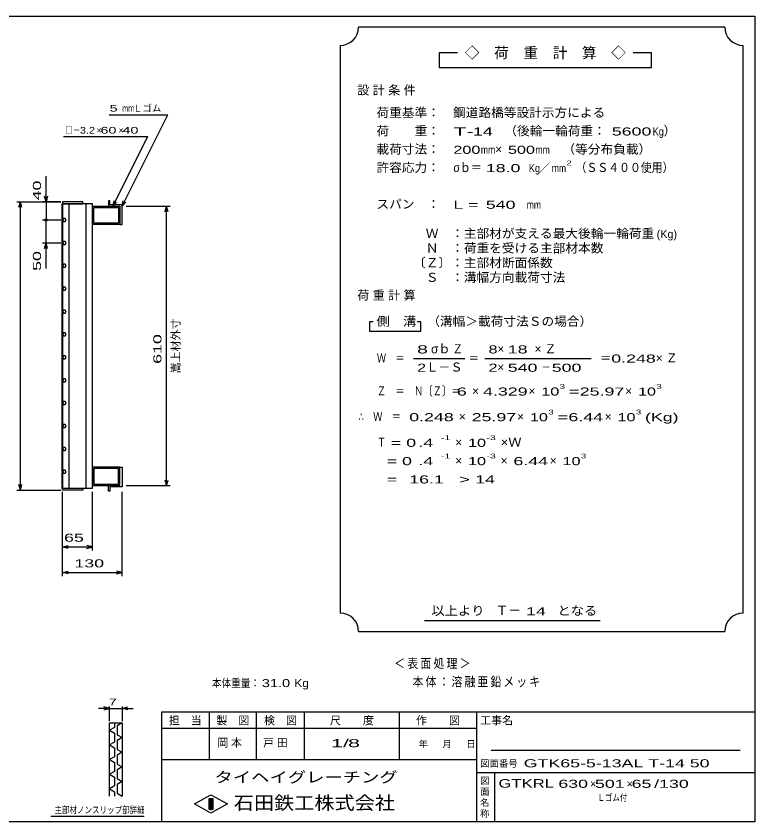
# Model space of a CAD drawing. Units: millimetres, scale not verified. Extents: x -1456 to 1385, y -1026 to 843.
# Drawn here: x -228 to 1385, y -917 to 843 of the extents above; entities that cross this region are included whole.
import ezdxf
from ezdxf.enums import TextEntityAlignment as Align

# ---------------------------------------------------------------- set-up
doc = ezdxf.new("R2010")
doc.units = ezdxf.units.MM
doc.header["$LTSCALE"] = 8
for name, color, linetype, lineweight in [('0_2', 150, 'Continuous', 25), ('16', 3, 'Continuous', 25), ('22', 4, 'Continuous', 25), ('24', 2, 'Continuous', 25), ('32', 4, 'Continuous', 25)]:
    doc.layers.add(name, color=color, linetype=linetype, lineweight=lineweight)
doc.styles.add('ベクトル', font='')
doc.styles.get('ベクトル').set_extended_font_data('ベクトル')

msp = doc.modelspace()

# ---------------------------------------------------------------- linework, layer by layer
at = {"layer": '0_2'}
for p, q in [((-1383.2, 842.8), (1384.8, 842.8)), ((1384.8, 842.8), (1384.8, -917.2)), ((1384.8, -677.2), (88.8, -677.2)), ((88.8, -677.2), (88.8, -917.2)), ((192.8, -677.2), (192.8, -781.2)), ((296.8, -781.2), (296.8, -677.2)), ((400.8, -677.2), (400.8, -781.2)), ((608.8, -781.2), (608.8, -677.2)), ((776.8, -677.2), (776.8, -917.2)), ((776.8, -713.2), (88.8, -713.2)), ((1352.8, -761.2), (808.8, -761.2)), ((88.8, -781.2), (776.8, -781.2)), ((776.8, -809.2), (1384.8, -809.2)), ((816.8, -917.2), (816.8, -809.2)), ((160.8, -878), (196.8, -858)), ((196.8, -858), (232.8, -878)), ((196.8, -898), (160.8, -878)), ((192.8, -866), (200.8, -866)), ((192.8, -890), (192.8, -866)), ((192.8, -866), (194.4, -866)), ((194.4, -866), (194.4, -890)), ((196, -890), (196, -866)), ((196, -866), (197.6, -866)), ((232.8, -878), (196.8, -898)), ((197.6, -866), (197.6, -890)), ((199.2, -890), (199.2, -866)), ((199.2, -866), (200.8, -866)), ((200.8, -866), (200.8, -890)), ((200.8, -866), (200.8, -890)), ((200.8, -890), (192.8, -890)), ((194.4, -890), (196, -890)), ((197.6, -890), (199.2, -890)), ((1384.8, -917.2), (-1383.2, -917.2))]:
    msp.add_line(p, q, dxfattribs=at)
at = {"layer": '16'}
for p, q in [((-127.7, -188), (-127.7, 433)), ((-127.7, 433), (-127, 433)), ((-83, 437.5), (-127, 437.5)), ((-127, 437.5), (-127, 433)), ((-127, 433), (-83, 433)), ((-127, 433), (-127, -188)), ((-62, 433), (-127, 433)), ((-113.5, 433), (-113.5, -188)), ((-83, 433), (-83, 437.5)), ((-75.5, -188), (-75.5, 433)), ((-62, -188), (-62, 433)), ((-62, 427.5), (-2, 427.5)), ((-62, 387.5), (-62, 427.5)), ((-59, 424.5), (-5, 424.5)), ((-59, 390.5), (-59, 424.5)), ((-24, 439.5), (-27, 439.5)), ((-27, 439.5), (-27, 427.5)), ((-27, 427.5), (-2, 427.5)), ((-24, 430.5), (-24, 439.5)), ((3, 430.5), (-24, 430.5)), ((-5, 424.5), (-5, 390.5)), ((-2, 427.5), (-2, 387.5)), ((-2, 427.5), (-2, 387.5)), ((3, 387.5), (3, 430.5)), ((-125.146, 400.735), (-127, 397.475)), ((-127, 397.475), (-125.104, 394.24)), ((-121.396, 400.76), (-125.146, 400.735)), ((-125.104, 394.24), (-121.354, 394.265)), ((-119.5, 397.5), (-121.396, 400.76)), ((-121.354, 394.265), (-119.5, 397.525)), ((-2, 387.5), (-62, 387.5)), ((-5, 390.5), (-59, 390.5)), ((-2, 387.5), (3, 387.5)), ((-125.146, 350.735), (-127, 347.475)), ((-127, 347.475), (-125.104, 344.24)), ((-121.396, 350.76), (-125.146, 350.735)), ((-125.104, 344.24), (-121.354, 344.265)), ((-119.5, 347.5), (-121.396, 350.76)), ((-121.354, 344.265), (-119.5, 347.525)), ((-125.146, 300.735), (-127, 297.475)), ((-121.396, 300.76), (-125.146, 300.735)), ((-119.5, 297.5), (-121.396, 300.76)), ((-127, 297.475), (-125.104, 294.24)), ((-125.104, 294.24), (-121.354, 294.265)), ((-121.354, 294.265), (-119.5, 297.525)), ((-125.146, 250.735), (-127, 247.475)), ((-127, 247.475), (-125.104, 244.24)), ((-121.396, 250.76), (-125.146, 250.735)), ((-119.5, 247.5), (-121.396, 250.76)), ((-121.354, 244.265), (-119.5, 247.525)), ((-125.104, 244.24), (-121.354, 244.265)), ((-125.146, 200.735), (-127, 197.475)), ((-127, 197.475), (-125.104, 194.24)), ((-121.396, 200.76), (-125.146, 200.735)), ((-125.104, 194.24), (-121.354, 194.265)), ((-119.5, 197.5), (-121.396, 200.76)), ((-121.354, 194.265), (-119.5, 197.525)), ((-125.146, 150.735), (-127, 147.475)), ((-127, 147.475), (-125.104, 144.24)), ((-121.396, 150.76), (-125.146, 150.735)), ((-125.104, 144.24), (-121.354, 144.265)), ((-119.5, 147.5), (-121.396, 150.76)), ((-121.354, 144.265), (-119.5, 147.525)), ((-125.146, 100.735), (-127, 97.475)), ((-127, 97.475), (-125.104, 94.24)), ((-121.396, 100.76), (-125.146, 100.735)), ((-125.104, 94.24), (-121.354, 94.265)), ((-119.5, 97.5), (-121.396, 100.76)), ((-121.354, 94.265), (-119.5, 97.525)), ((-125.146, 50.735), (-127, 47.475)), ((-127, 47.475), (-125.104, 44.24)), ((-121.396, 50.76), (-125.146, 50.735)), ((-125.104, 44.24), (-121.354, 44.265)), ((-119.5, 47.5), (-121.396, 50.76)), ((-121.354, 44.265), (-119.5, 47.525)), ((-125.146, 0.735), (-127, -2.525)), ((-121.396, 0.76), (-125.146, 0.735)), ((-119.5, -2.5), (-121.396, 0.76)), ((-127, -2.525), (-125.104, -5.76)), ((-125.104, -5.76), (-121.354, -5.735)), ((-121.354, -5.735), (-119.5, -2.475)), ((-125.146, -49.265), (-127, -52.525)), ((-127, -52.525), (-125.104, -55.76)), ((-121.396, -49.24), (-125.146, -49.265)), ((-119.5, -52.5), (-121.396, -49.24)), ((-121.354, -55.735), (-119.5, -52.475)), ((-125.104, -55.76), (-121.354, -55.735)), ((-125.146, -99.265), (-127, -102.525)), ((-127, -102.525), (-125.104, -105.76)), ((-121.396, -99.24), (-125.146, -99.265)), ((-119.5, -102.5), (-121.396, -99.24)), ((-121.354, -105.735), (-119.5, -102.475)), ((-125.104, -105.76), (-121.354, -105.735)), ((-125.146, -149.265), (-127, -152.525)), ((-127, -152.525), (-125.104, -155.76)), ((-121.396, -149.24), (-125.146, -149.265)), ((-125.104, -155.76), (-121.354, -155.735)), ((-119.5, -152.5), (-121.396, -149.24)), ((-121.354, -155.735), (-119.5, -152.475)), ((-2, -142.5), (-62, -142.5)), ((-62, -142.5), (-62, -182.5)), ((-5, -145.5), (-59, -145.5)), ((-59, -145.5), (-59, -179.5)), ((-5, -179.5), (-5, -145.5)), ((-2, -182.5), (-2, -142.5)), ((-2, -142.5), (3, -142.5)), ((-2, -182.5), (-2, -142.5)), ((3, -142.5), (3, -185.5)), ((-127, -188), (-127.7, -188)), ((-127, -188), (-83, -188)), ((-127, -192.5), (-127, -188)), ((-127, -188), (-62, -188)), ((-83, -192.5), (-127, -192.5)), ((-83, -188), (-83, -192.5)), ((-62, -182.5), (-2, -182.5)), ((-59, -179.5), (-5, -179.5)), ((-27, -194.5), (-27, -182.5)), ((-27, -182.5), (-2, -182.5)), ((3, -185.5), (-24, -185.5)), ((-24, -185.5), (-24, -194.5)), ((-24, -194.5), (-27, -194.5))]:
    msp.add_line(p, q, dxfattribs=at)
at = {"layer": '22'}
for p, q in [((-25, 627.5), (103, 627.5)), ((3, 427.5), (103, 627.5)), ((-125, 579.5), (59, 579.5)), ((-17, 427.5), (59, 579.5)), ((-163, 437.5), (-163, 493.5)), ((-163, 437.5), (-166.2, 449.5)), ((-159.8, 449.5), (-163, 437.5)), ((-227, 437.5), (-131, 437.5)), ((-222.2, 425.5), (-219, 437.5)), ((-215.8, 425.5), (-219, 437.5)), ((-219, -192.5), (-219, 437.5)), ((-131, 437.5), (-171, 437.5)), ((-163, 437.5), (-163, 397.5)), ((-17, 427.5), (-14.6, 439.18)), ((-17, 427.5), (-9, 436.3)), ((3, 427.5), (5.4, 439.18)), ((3, 427.5), (11, 436.3)), ((12, 427.5), (108, 427.5)), ((96.8, 415.5), (100, 427.5)), ((103.2, 415.5), (100, 427.5)), ((100, -182.5), (100, 427.5)), ((-171, 397.5), (-131, 397.5)), ((-163, 347.5), (-163, 397.5)), ((-171, 347.5), (-131, 347.5)), ((-166.2, 335.5), (-163, 347.5)), ((-159.8, 335.5), (-163, 347.5)), ((-163, 291.5), (-163, 347.5)), ((100, -182.5), (96.8, -170.5)), ((100, -182.5), (103.2, -170.5)), ((-227, -192.5), (-131, -192.5)), ((-219, -192.5), (-222.2, -180.5)), ((-219, -192.5), (-215.8, -180.5)), ((12, -182.5), (108, -182.5)), ((-127, -324.5), (-127, -196.5)), ((-127, -380.5), (-127, -196.5)), ((-62, -324.5), (-62, -196.5)), ((3, -380.5), (3, -196.5)), ((-127, -316.5), (-115, -313.3)), ((-115, -319.7), (-127, -316.5)), ((-127, -316.5), (-62, -316.5)), ((-62, -316.5), (-74, -313.3)), ((-74, -319.7), (-62, -316.5)), ((-127, -372.5), (-115, -369.3)), ((3, -372.5), (-9, -369.3)), ((-115, -375.7), (-127, -372.5)), ((-127, -372.5), (3, -372.5)), ((-9, -375.7), (3, -372.5))]:
    msp.add_line(p, q, dxfattribs=at)
msp.add_circle((-163, 397.5), 2.4, dxfattribs=at)
at = {"layer": '24', "color": 4}
for p, q in [((1319.2, 818.8), (519.2, 818.8)), ((479.2, 778.8), (479.2, -461.2)), ((1359.2, -461.2), (1359.2, 778.8)), ((735.2, 762.8), (695.2, 762.8)), ((695.2, 762.8), (695.2, 730.8)), ((1159.2, 762.8), (1119.2, 762.8)), ((1159.2, 730.8), (1159.2, 762.8)), ((695.2, 730.8), (1159.2, 730.8)), ((551.2, 174.8), (543.2, 174.8)), ((543.2, 174.8), (543.2, 154.8)), ((655.2, 174.8), (647.2, 174.8)), ((655.2, 154.8), (655.2, 174.8)), ((543.2, 154.8), (655.2, 154.8)), ((639.2, 94.8), (751.2, 94.8)), ((795.2, 94.8), (1027.2, 94.8)), ((663.2, -477.2), (1047.2, -477.2)), ((519.2, -501.2), (1319.2, -501.2))]:
    msp.add_line(p, q, dxfattribs=at)
for centre, start, end in [((479.2, 818.8), 270, 0), ((1359.2, 818.8), 180, 270), ((479.2, -501.2), 0, 90), ((1359.2, -501.2), 90, 180)]:
    msp.add_arc(centre, 40, start, end, dxfattribs=at)
at = {"layer": '32'}
for p, q in [((-24.8, -669.2), (-36.8, -666)), ((-24.8, -697.2), (-24.8, -665.2)), ((3.2, -665.2), (3.2, -697.2)), ((3.2, -669.2), (15.2, -666)), ((-24.8, -669.2), (-48.8, -669.2)), ((-36.8, -672.4), (-24.8, -669.2)), ((-24.8, -669.2), (3.2, -669.2)), ((15.2, -672.4), (3.2, -669.2)), ((3.2, -669.2), (27.2, -669.2)), ((-24.8, -701.2), (3.2, -701.2)), ((-24.8, -861.2), (-24.8, -701.2)), ((-13.6, -701.2), (-13.6, -710.8)), ((3.2, -701.2), (-8, -707.6)), ((3.2, -701.2), (3.2, -861.2)), ((-13.6, -710.8), (-24.8, -717.2)), ((-24.8, -717.2), (-13.6, -723.6)), ((-8, -707.6), (-8, -726.8)), ((-13.6, -723.6), (-13.6, -742.8)), ((-8, -726.8), (3.2, -733.2)), ((3.2, -733.2), (-8, -739.6)), ((-13.6, -742.8), (-24.8, -749.2)), ((-24.8, -749.2), (-13.6, -755.6)), ((-13.6, -755.6), (-13.6, -774.8)), ((-8, -739.6), (-8, -758.8)), ((-8, -758.8), (3.2, -765.2)), ((3.2, -765.2), (-8, -771.6)), ((-8, -771.6), (-8, -790.8)), ((-13.6, -774.8), (-24.8, -781.2)), ((-24.8, -781.2), (-13.6, -787.6)), ((-13.6, -787.6), (-13.6, -806.8)), ((-8, -790.8), (3.2, -797.2)), ((-13.6, -806.8), (-24.8, -813.2)), ((3.2, -797.2), (-8, -803.6)), ((-8, -803.6), (-8, -822.8)), ((-24.8, -813.2), (-13.6, -819.6)), ((-13.6, -819.6), (-13.6, -838.8)), ((-8, -822.8), (3.2, -829.2)), ((-13.6, -838.8), (-24.8, -845.2)), ((3.2, -829.2), (-8, -835.6)), ((-8, -835.6), (-8, -854.8)), ((-24.8, -845.2), (-13.6, -851.6)), ((-13.6, -851.6), (-13.6, -861.2)), ((-8, -854.8), (3.2, -861.2)), ((51.2, -905.2), (-152.8, -905.2))]:
    msp.add_line(p, q, dxfattribs=at)

# ---------------------------------------------------------------- texts
at = {"layer": '0_2', "style": 'ベクトル'}
for s, height, p in [('担\u3000当', 17.6, (104.8, -695.6)), ('製\u3000図', 17.6, (208.8, -695.6)), ('検\u3000図', 17.6, (312.8, -695.6)), ('尺\u3000\u3000度', 17.6, (456.8, -695.6)), ('作\u3000\u3000図', 17.6, (644.8, -695.6)), ('工事名', 17.6, (784.8, -695.6)), ('年', 14.66, (650.4, -747.2)), ('月', 14.66, (702.4, -747.2)), ('日', 14.66, (754.4, -747.2)), ('図面番号', 14.66, (784.8, -789.6)), ('図', 14.66, (784.8, -827.2)), ('面', 14.66, (784.8, -851.2)), ('名', 14.66, (784.8, -875.2)), ('称', 14.66, (784.8, -899.2))]:
    msp.add_text(s, height=height, dxfattribs=at).set_placement(p, align=Align.MIDDLE_LEFT)
at = {"layer": '0_2', "color": 222, "style": 'ベクトル'}
for s, height, width, p in [('タイヘイグレーチング', 23.46, 1.25, (204.8, -819.6)), ('石田鉄工株式会社', 29.33, 1.1, (246.8, -875.6))]:
    msp.add_text(s, height=height, dxfattribs=dict(at, width=width)).set_placement(p, align=Align.MIDDLE_LEFT)
at = {"layer": '22', "color": 2, "style": 'ベクトル'}
for s, height, p in [('Ｌゴム', 14.66, (27, 641.5)), ('×', 14.66, (-53, 593.5)), ('×', 14.66, (-5, 593.5)), ('×', 17.6, (1024.8, -834)), ('×', 17.6, (1104.8, -834))]:
    msp.add_text(s, height=height, dxfattribs=at).set_placement(p, align=Align.MIDDLE_LEFT)
for s, height, width, p in [(' 5 ', 14.66, 1.6, (-33, 641.5)), ('mm', 14.66, 0.75, (3, 641.5)), ('□－', 14.66, 0.8, (-121, 593.5)), ('3.2', 14.66, 1.2, (-89, 593.5)), (' 60 ', 14.66, 1.6, (-53, 593.5)), (' 40 ', 14.66, 1.6, (-5, 593.5)), (' 65 ', 17.6, 1.65, (-134.5, -296.5)), (' 130 ', 17.6, 1.65, (-112, -352.5)), ('本体重量：', 17.6, 0.85, (199.2, -614)), (' 31.0', 17.6, 1.35, (299.2, -614)), ('Kg', 17.6, 1.1, (379.2, -614)), ('1/', 17.6, 2, (459.2, -745.2)), (' 8 ', 17.6, 2, (483.2, -745.2)), ('GTK65-5-13AL T-14 50         ', 17.6, 1.65, (880, -789.2)), ('GTKRL', 18.77, 1.45, (824.8, -833.2)), (' 630 ', 17.6, 1.65, (944.8, -834)), (' 501 ', 17.6, 1.65, (1024.8, -834)), (' 65 ', 17.6, 1.65, (1104.8, -834)), ('/', 17.6, 1.65, (1164.8, -834)), (' 130 ', 17.6, 1.65, (1164.8, -834)), ('Ｌゴム付', 14.66, 0.8, (1040.8, -864))]:
    msp.add_text(s, height=height, dxfattribs=dict(at, width=width)).set_placement(p, align=Align.MIDDLE_LEFT)
at = {"layer": '22', "color": 2, "style": 'ベクトル', "width": 1.65}
for s, p in [(' 40 ', (-183, 429.5)), (' 50 ', (-183, 275.5)), (' 610', (80, 72.5))]:
    msp.add_text(s, height=17.6, rotation=90, dxfattribs=at).set_placement(p, align=Align.MIDDLE_LEFT)
at = {"layer": '22', "color": 2, "style": 'ベクトル'}
msp.add_text('嵩上材外寸', height=17.6, rotation=90, dxfattribs=at).set_placement((120, 62.5), align=Align.MIDDLE_LEFT)
at = {"layer": '22', "color": 2, "attachment_point": 4, "style": 'ベクトル'}
for s, insert, char_height in [('\\T1.2;\\W0.85;＜表面処理＞', (597.2, -572), 20.53), ('\\T1.19;\\W0.85;本体：溶融亜鉛メッキ', (637.2, -612), 20.53), ('\\T1.25;岡本\u3000', (210.8, -745.2), 17.6), ('\\T1.25;戸田\u3000', (310.8, -745.2), 17.6)]:
    msp.add_mtext(s, dxfattribs=dict(at, insert=insert, char_height=char_height))
at = {"layer": '24', "style": 'ベクトル'}
for s, height, p in [('◇\u3000荷\u3000重\u3000計\u3000算\u3000◇', 23.46, (751.2, 762.8)), ('）', 19.35, (1185.6, 592)), ('×', 19.35, (817.6, 552)), ('／', 17.6, (913.2, 510.8)), ('(Kg)', 17.6, (1170.4, 366.8)), ('σｂ', 19.35, (677.6, 116)), ('×', 19.35, (822.4, 116)), ('Ｌ－Ｓ', 19.35, (667.2, 76)), ('×', 19.35, (822.4, 76)), ('×', 19.35, (767.2, 24)), ('×', 19.35, (890.4, 24)), ('×', 19.35, (1101.6, 24)), ('×', 19.35, (738.4, -32)), ('×', 19.35, (865.6, -32)), ('×', 19.35, (1056.8, -32)), ('×', 19.35, (730.4, -88)), ('×', 19.35, (730.4, -128)), ('×', 19.35, (829.6, -128)), ('×', 19.35, (936.8, -128)), ('Ｔ－', 20.53, (818.4, -455.2))]:
    msp.add_text(s, height=height, dxfattribs=at).set_placement(p, align=Align.MIDDLE_LEFT)
for s, height, width, p in [('荷重基準：\u3000', 19.35, 1.05, (558.4, 632)), ('鋼道路橋等設計示方による', 19.35, 1.05, (725.6, 632)), ('荷\u3000\u3000重：\u3000', 19.35, 1.05, (558.4, 592)), ('T-', 17.6, 2, (726.4, 590.8)), (' 14 ', 17.6, 1.65, (758.4, 590.8)), ('（後輪一輪荷重：', 19.35, 1.05, (837.6, 592)), (' 5600', 17.6, 1.65, (1061.6, 590.8)), ('Kg', 17.6, 0.85, (1161.6, 590.8)), ('載荷寸法：\u3000', 19.35, 1.05, (558.4, 552)), ('\u3000（等分布負載）', 19.35, 1.05, (936.8, 552)), ('200', 17.6, 1.5, (726.4, 550.8)), ('mm', 17.6, 0.8, (786.4, 550.8)), ('500', 17.6, 1.5, (845.6, 550.8)), ('mm', 17.6, 0.8, (905.6, 550.8)), ('許容応力：\u3000', 19.35, 1.05, (558.4, 512)), ('σｂ＝', 19.35, 0.9, (726.4, 512)), (' 18.0', 17.6, 1.65, (786.4, 510.8)), ('Kg', 17.6, 0.85, (891.2, 510.8)), ('mm', 17.6, 0.8, (941.2, 510.8)), ('2', 10.56, 1.5, (973.2, 522)), ('（ＳＳ４００使用）', 19.35, 0.9, (993.2, 512)), ('スパン\u3000：\u3000', 19.35, 1.05, (558.4, 432)), ('L =', 17.6, 1.65, (726.4, 430.8)), (' 540 ', 17.6, 1.65, (786.4, 430.8)), ('mm', 17.6, 0.8, (886.4, 430.8)), ('\u3000Ｗ\u3000：主部材が支える最大後輪一輪荷重', 19.35, 1.05, (638.4, 368)), ('\u3000Ｎ\u3000：荷重を受ける主部材本数', 19.35, 1.05, (638.4, 336)), ('〔Ｚ〕：主部材断面係数', 19.35, 1.05, (638.4, 304)), ('\u3000Ｓ\u3000：溝幅方向載荷寸法', 19.35, 1.05, (638.4, 272)), ('側\u3000溝', 19.35, 1.1, (558.4, 176)), ('\u3000（溝幅＞載荷寸法Ｓの場合）', 19.35, 1.05, (641.6, 176)), ('8', 17.6, 1.8, (647.2, 114.8)), ('Ｚ', 19.35, 0.9, (724, 116)), ('8', 17.6, 1.5, (803.2, 114.8)), (' 18 ', 17.6, 1.65, (834.4, 114.8)), ('Ｗ\u3000＝', 19.35, 0.75, (559.2, 96)), ('＝', 19.35, 0.9, (759.2, 96)), ('＝', 19.35, 0.9, (1047.2, 96)), ('0.248', 17.6, 1.65, (1071.2, 94.8)), ('2', 17.6, 1.5, (647.2, 74.8)), ('2', 17.6, 1.5, (803.2, 74.8)), (' 540 ', 17.6, 1.65, (834.4, 74.8)), ('－', 19.35, 0.75, (918.4, 76)), (' 500 ', 17.6, 1.65, (930.4, 74.8)), ('Ｚ\u3000＝\u3000Ｎ〔Ｚ〕＝', 19.35, 0.75, (559.2, 24)), ('3', 10.56, 1.5, (958.4, 34)), ('3', 10.56, 1.5, (1169.6, 34)), (' 6 ', 17.6, 1.65, (723.2, 22.8)), ('4.329', 17.6, 1.65, (791.2, 22.8)), ('10', 17.6, 1.5, (918.4, 22.8)), ('=', 17.6, 1.7, (978.4, 22.8)), ('25.97', 17.6, 1.65, (1002.4, 22.8)), ('10', 17.6, 1.5, (1129.6, 22.8)), ('3', 10.56, 1.5, (933.6, -22)), ('3', 10.56, 1.5, (1124.8, -22)), ('∴\u3000Ｗ\u3000＝', 19.35, 0.75, (519.2, -32)), (' 0.248', 17.6, 1.65, (619.2, -33.2)), ('25.97', 17.6, 1.65, (766.4, -33.2)), ('10', 17.6, 1.5, (893.6, -33.2)), ('=', 17.6, 1.7, (953.6, -33.2)), ('6.44', 17.6, 1.65, (977.6, -33.2)), ('10', 17.6, 1.5, (1084.8, -33.2)), ('(Kg)', 17.6, 1.65, (1144.8, -33.2)), ('Ｔ', 19.35, 0.75, (559.2, -88)), (' = 0', 17.6, 1.65, (579.2, -89.2)), (' .4 ', 17.6, 1.65, (639.2, -89.2)), ('-1', 10.56, 1.65, (699.2, -78)), ('10', 17.6, 1.5, (758.4, -89.2)), ('-3', 10.56, 1.65, (798.4, -78)), ('×Ｗ', 19.35, 1.1, (829.6, -88)), ('  = 0', 17.6, 1.65, (559.2, -129.2)), (' .4 ', 17.6, 1.65, (639.2, -129.2)), ('-1', 10.56, 1.65, (699.2, -118)), ('10', 17.6, 1.5, (758.4, -129.2)), ('-3', 10.56, 1.65, (798.4, -118)), ('6.44', 17.6, 1.65, (857.6, -129.2)), ('10', 17.6, 1.5, (964.8, -129.2)), ('3', 10.56, 1.5, (1004.8, -118)), ('  =', 17.6, 1.65, (559.2, -169.2)), (' 16.1', 17.6, 1.65, (619.2, -169.2)), ('>', 17.6, 1.7, (739.2, -169.2)), (' 14 ', 17.6, 1.65, (763.2, -169.2)), ('以上より\u3000', 19.35, 1.1, (678.4, -456)), (' 14 ', 17.6, 1.65, (874.4, -457.2)), ('となる', 19.35, 1.1, (953.6, -456))]:
    msp.add_text(s, height=height, dxfattribs=dict(at, width=width)).set_placement(p, align=Align.MIDDLE_LEFT)
at = {"layer": '24', "char_height": 19.35, "attachment_point": 4, "style": 'ベクトル'}
for s, insert in [('\\T1.28;設計条件', (516.4, 680)), ('\\T1.28;荷重計算', (516.4, 232)), ('\\T1.42;×Ｚ', (903.6, 116)), ('\\T1.42;×Ｚ', (1168.4, 96))]:
    msp.add_mtext(s, dxfattribs=dict(at, insert=insert))
at = {"layer": '32', "color": 2, "style": 'ベクトル'}
for s, width, p in [(' 7 ', 1.6, (-34.8, -655.2)), ('主部材ノンスリップ部詳細', 0.8, (-144.8, -891.2))]:
    msp.add_text(s, height=14.66, dxfattribs=dict(at, width=width)).set_placement(p, align=Align.MIDDLE_LEFT)

doc.saveas('drawing.dxf')
